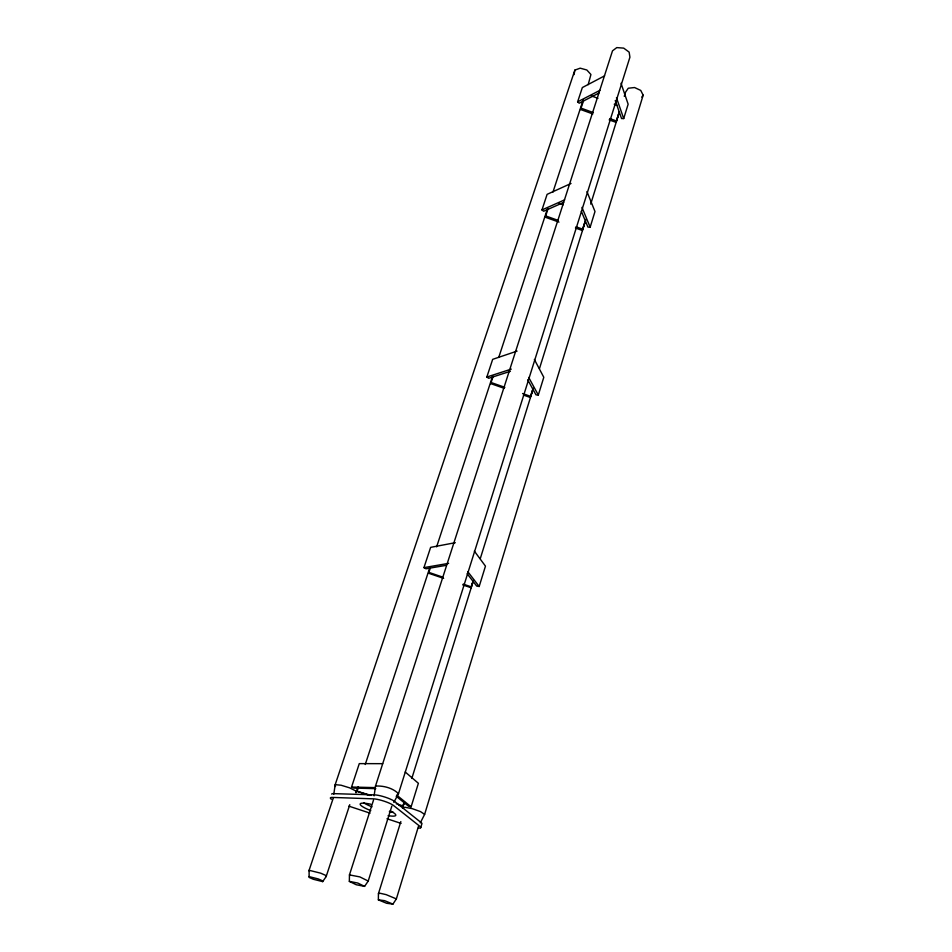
<?xml version="1.0" encoding="UTF-8"?>
<svg xmlns="http://www.w3.org/2000/svg" width="952" height="952" viewBox="0 0 952 952"><rect width="100%" height="100%" fill="white"/><g stroke="black" fill="none" stroke-linecap="round" stroke-linejoin="round"><path stroke-width="1.43" d="M418.416 826.514L396.365 898.902L392.926 904.102L386.655 903.281L378.372 899.866L378.432 893.69L400.828 821.588M391.831 806.142L368.222 881.052L364.58 886.383L356.179 884.717L349.348 881.385L349.455 874.9L373.517 800.073M349.777 804.69L326.155 876.554L322.68 881.623L313.291 879.255L309.126 877.423L309.102 870.283L333.2 798.288M374.112 795.872L375.493 786.066L612.505 50.837L616.777 47.6L623.691 48.124L629.141 52.122L629.915 57.203L398.483 793.706L393.83 802.405M333.795 794.194L335.187 784.662L574.877 70.103L580.173 68.175L586.837 69.996L590.93 74.506L588.181 84.669M574.056 74.625L574.877 70.103M420.284 822.873L424.628 814.376L643.159 95.176L640.755 90.428L634.579 87.536L628.284 88.227L625.607 92.07L624.274 96.319M420.689 827.74L421.843 823.944A11.662 2.083 17.5 0 0 421.177 822.611L394.747 801.536A12.15 2.261 17.7 0 0 385.453 797.24A12.15 2.261 17.7 0 0 374.731 794.896L333.628 793.635A11.698 2.094 17.9 0 0 331.653 794.087M396.21 796.277L408.539 806.225L411.121 806.796L418.38 783.282L405.243 772.012M467.123 573.675L476.726 586.123L479.177 586.48L485.46 566.131L474.358 551.125M527.705 379.765L535.976 394.854L538.308 395.044L543.794 377.278L534.358 359.451M581.351 211.273L587.931 227.1L590.157 227.183L594.988 211.522L586.944 191.566M615.242 100.519L621.561 118.56L623.703 118.56L628.141 104.196L621.013 83.252M403.243 805.094L404.1 802.346M462.767 584.909L470.978 587.705L473.073 580.97M523.445 395.056L530.252 397.448L532.799 389.285M575.424 228.004L582.279 230.455L584.933 221.959M609.161 119.869L615.968 122.332L619.205 111.943M398.662 805.083L402.815 806.463L404.469 801.893M470.978 587.705L473.537 580.173M530.252 397.448L533.322 388.237M582.279 230.455L585.944 219.305M615.968 122.332L619.407 111.896L590.704 204.097M404.291 802.56L402.529 808.236L404.767 807.248L412.216 808.641L420.475 811.604L424.628 814.376M411.811 778.45L473.203 581.327M480.272 558.634L532.834 389.88M539.463 368.602L584.968 222.53M357.833 787.114L355.977 792.766L355.81 790.969L349.622 787.839L341.042 785.21L335.187 784.662L335.473 786.483M365.247 764.504L429.673 568.035M436.623 546.841L492.708 375.814M498.729 357.44L547.388 209.035M552.957 192.078L583.076 100.21M369.59 795.444L357.131 791.314L358.476 787.209M443.632 578.376L428.59 573.235L430.352 567.868M504.358 388.38L490.732 383.608L492.957 376.837M558.979 222.113L545.258 217.211L548.031 208.75M592.822 113.942L580.565 109.492L583.659 100.365M375.79 788.637L353.811 788.089L351.55 787.054L359.285 763.623L382.692 763.671M446.321 565.309L425.984 568.796L423.949 567.618L430.637 547.364L455.282 542.688M510.427 371.28L488.673 378.289L486.841 377.028L492.672 359.344L517.079 351.098M563.632 202.419L543.652 211.261L541.962 209.94L547.102 194.351L571.033 183.462M598.879 93.07L579.209 103.209L577.626 101.852L582.338 87.56L604.579 75.862M580.565 109.492L581.101 108.147L593.382 112.598M545.258 217.211L545.782 215.961L558.134 220.388M490.732 383.608L491.196 382.549L504.846 387.321M428.59 573.235L428.983 572.426L442.68 577.102M357.131 791.314L371.28 795.444M641.791 97.08L643.159 95.176M577.626 101.852L599.915 90.333M541.962 209.94L564.607 199.872M486.841 377.028L511.283 369.102M378.432 893.69L380.145 893.273L386.131 894.63L396.365 898.902M378.372 899.866L384.62 900.663L392.926 904.102M423.949 567.618L448.63 563.358M375.493 786.066C383.454 785.578 392.795 787.958 398.483 793.706M351.55 787.054L374.969 787.613M349.455 874.9L359.832 876.899L368.222 881.052M349.348 881.385L357.762 883.039L364.58 886.383M308.841 876.554L318.277 878.934L322.442 880.778L322.68 881.623M396.246 803.726L403.184 806.023M348.92 806.166L370.066 813.151M386.976 818.744L401.066 823.409M463.219 584.111L471.43 586.92M522.588 393.533L530.776 396.401M575.984 226.778L582.85 229.23M559.062 203.359L563.156 204.823M591.204 95.854L597.975 98.318M614.242 104.232L616.956 105.22M609.744 118.536L616.563 121.011M396.603 795.039L411.121 806.796M467.86 571.771L479.177 586.48M528.705 377.432L538.308 395.044M581.97 207.381L590.157 227.183M616.456 97.735L623.703 118.56M309.459 871.377L309.102 870.283L320.753 873.198L325.882 875.483L326.155 876.554M393.307 812.294A18.623 3.38 17.7 0 1 389.308 811.83M372.018 806.844A18.623 3.38 17.7 0 1 363.735 802.81M390.106 810.818A18.647 3.332 17.7 0 1 388.107 815.638M370.804 810.64A18.647 3.332 17.7 0 1 360.153 804.154A18.647 3.332 17.7 0 1 370.84 804.25M331.391 799.287A11.71 2.071 17.9 0 1 332.367 797.419L373.458 798.847A12.174 2.237 17.7 0 1 384.192 801.203A12.174 2.237 17.7 0 1 393.509 805.487L420.01 826.431A11.674 2.059 17.5 0 1 418.404 828.073"/></g></svg>
